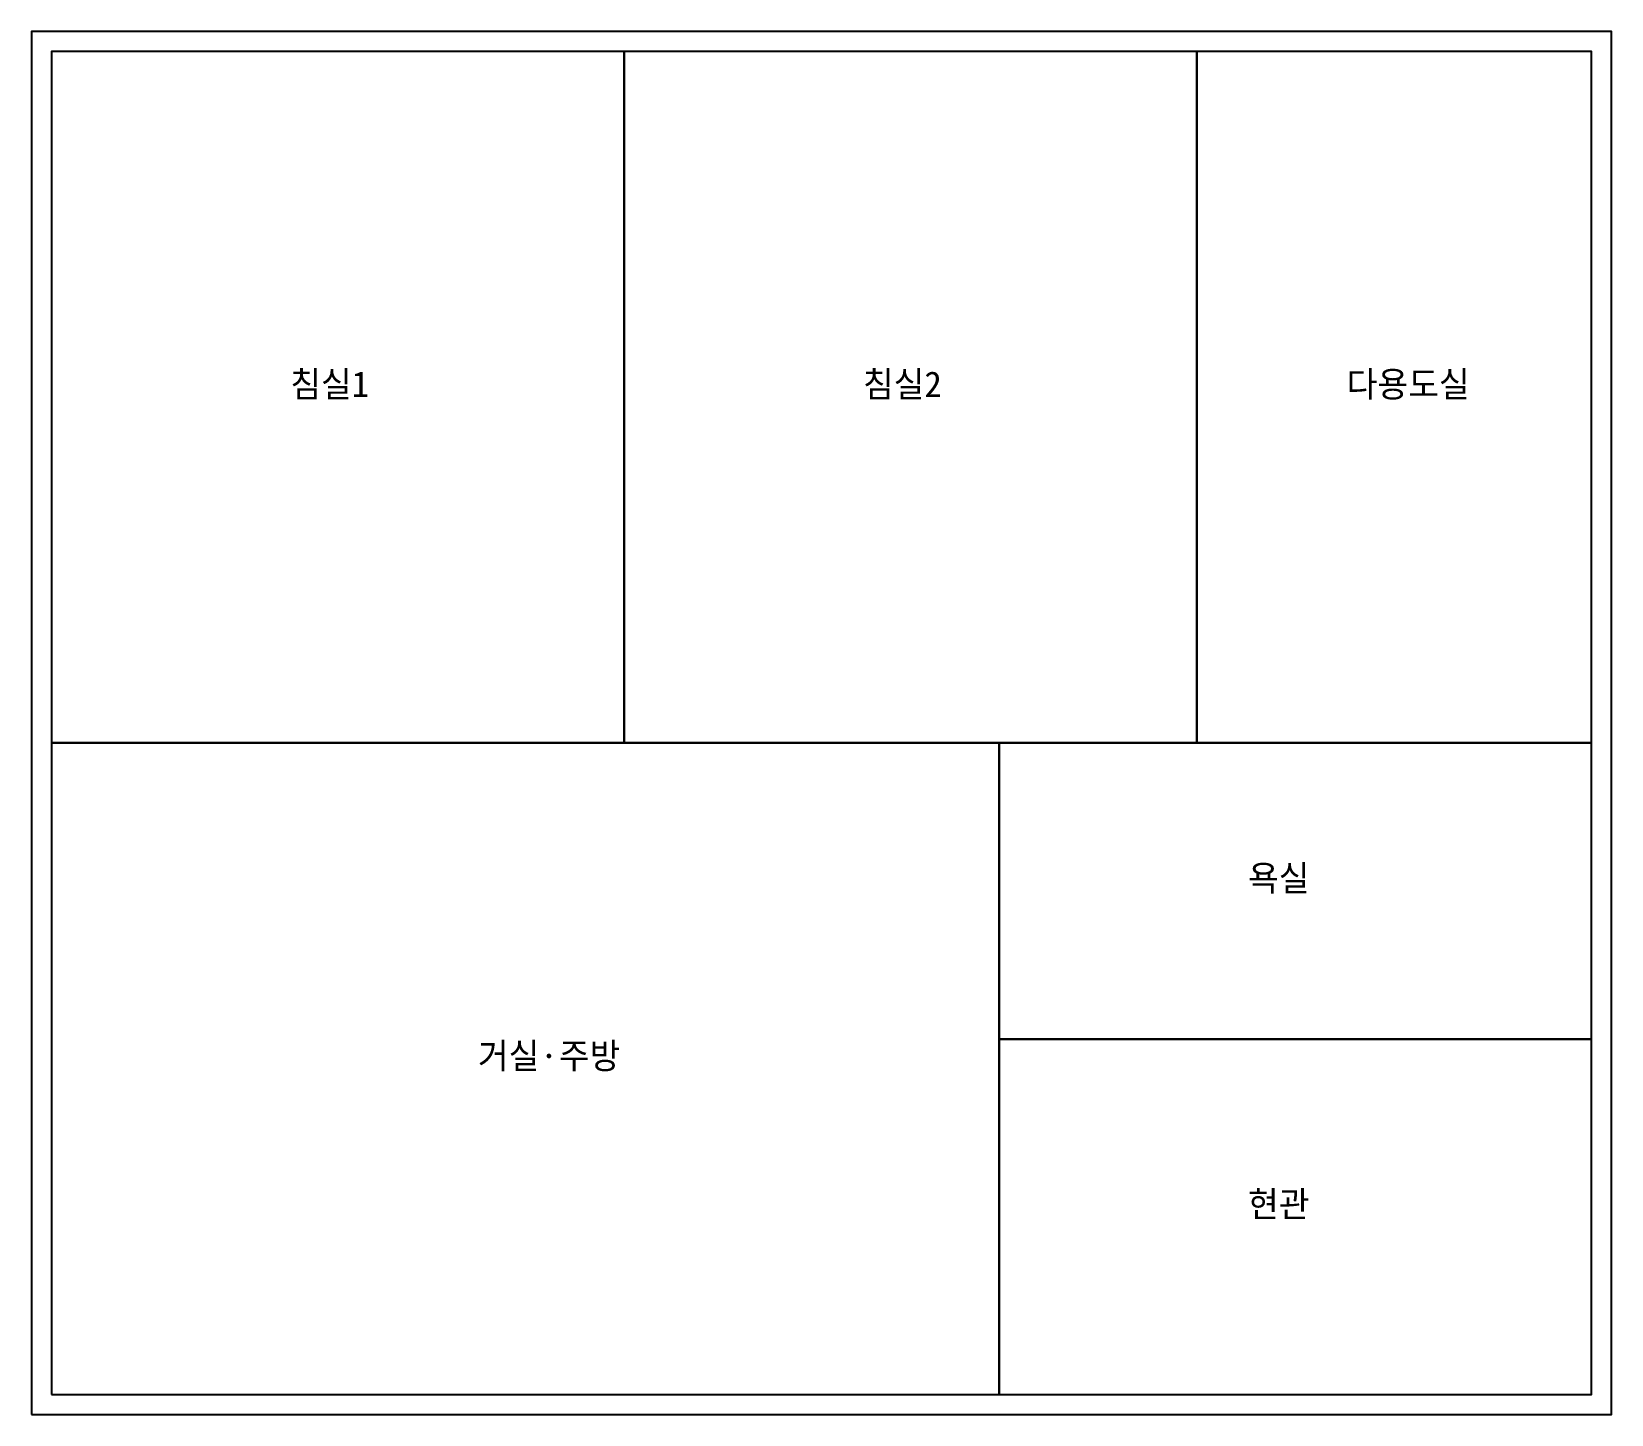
# Model space of a CAD drawing. Header units: centimetres. Extents: x 0 to 800, y 0 to 700.
import ezdxf

# ---------------------------------------------------------------- set-up
doc = ezdxf.new("R2010")
doc.units = ezdxf.units.CM
for name, color, linetype in [('ZONE_NAME', 7, 'CONTINUOUS'), ('ZONE_ROOM', 3, 'CONTINUOUS'), ('ZONE_UNIT', 1, 'CONTINUOUS')]:
    doc.layers.add(name, color=color, linetype=linetype)

msp = doc.modelspace()

# ---------------------------------------------------------------- linework, layer by layer
at = {"layer": 'ZONE_ROOM'}
for points in [[(10, 340), (300, 340), (300, 690), (10, 690)], [(300, 340), (590, 340), (590, 690), (300, 690)], [(590, 340), (790, 340), (790, 690), (590, 690)], [(10, 10), (490, 10), (490, 340), (10, 340)], [(490, 190), (790, 190), (790, 340), (490, 340)], [(490, 10), (790, 10), (790, 190), (490, 190)]]:
    msp.add_lwpolyline(points, close=True, dxfattribs=at)
at = {"layer": 'ZONE_UNIT'}
msp.add_lwpolyline([(0, 0), (800, 0), (800, 700), (0, 700)], close=True, dxfattribs=at)

# ---------------------------------------------------------------- texts
at = {"layer": 'ZONE_NAME'}
for s, p in [('침실1', (131, 515)), ('침실2', (421, 515)), ('다용도실', (666, 515)), ('욕실', (616, 265)), ('거실·주방', (226, 175)), ('현관', (616, 100))]:
    msp.add_text(s, height=13, dxfattribs=at).set_placement(p)

doc.saveas('drawing.dxf')
